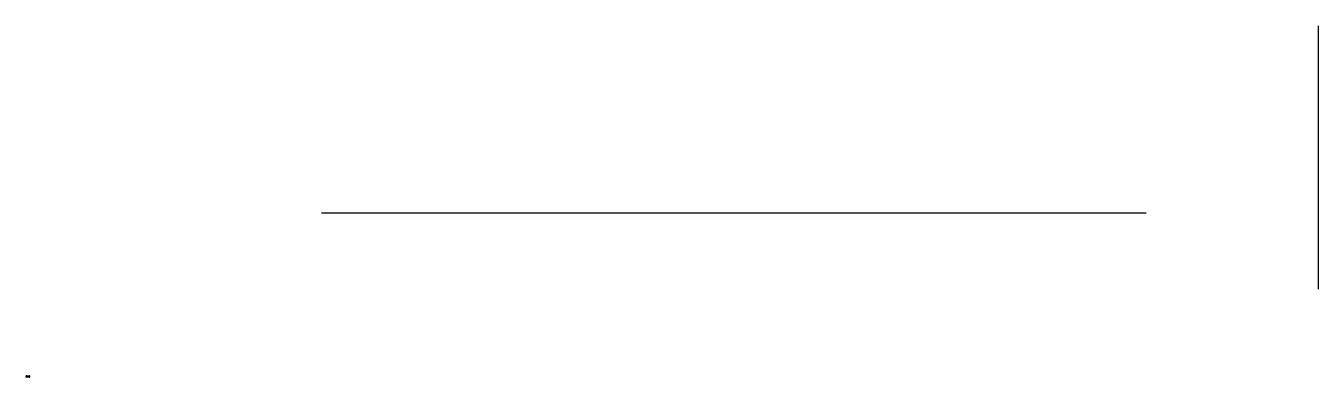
# Model space of a CAD drawing. Extents: x 74 to 32789, y 66 to 8961.
import ezdxf

# ---------------------------------------------------------------- set-up
doc = ezdxf.new("R2010")
doc.units = 0

msp = doc.modelspace()

# ---------------------------------------------------------------- linework, layer by layer
at = {"layer": 'Layer 1'}
for p, q in [((32788.8, 8960.83), (32788.8, 2297.57)), ((32788.8, 8960.83), (32788.8, 2297.57)), ((32788.8, 8960.83), (32788.8, 2297.57)), ((28431, 4219.78), (7561.01, 4219.78)), ((28431, 4219.78), (7561.01, 4219.78)), ((28431, 4219.78), (7561.01, 4219.78)), ((74.508007, 95.441027), (74.42165, 95.00685)), ((74.508007, 95.441027), (74.42165, 95.00685)), ((74.508007, 95.441027), (74.42165, 95.00685)), ((74.4218, 87.8801), (74.4218, 95.0063)), ((74.4218, 87.8801), (74.4218, 95.0063)), ((74.4218, 87.8801), (74.4218, 95.0063)), ((74.4218, 87.8801), (78.4154, 87.8801)), ((74.4218, 87.8801), (78.4154, 87.8801)), ((74.4218, 87.8801), (78.4154, 87.8801)), ((74.753946, 95.809104), (74.508007, 95.441027)), ((74.753946, 95.809104), (74.508007, 95.441027)), ((74.753946, 95.809104), (74.508007, 95.441027)), ((75.122023, 96.055043), (74.753946, 95.809104)), ((75.122023, 96.055043), (74.753946, 95.809104)), ((75.122023, 96.055043), (74.753946, 95.809104)), ((75.5562, 96.1414), (75.122023, 96.055043)), ((75.5562, 96.1414), (75.122023, 96.055043)), ((75.5562, 96.1414), (75.122023, 96.055043)), ((101.627, 96.141), (75.5566, 96.141)), ((101.627, 96.141), (75.5566, 96.141)), ((101.627, 96.141), (75.5566, 96.141)), ((76.3633, 66.8044), (76.449676, 66.370227)), ((76.3633, 66.8044), (76.449676, 66.370227)), ((76.3633, 66.8044), (76.449676, 66.370227)), ((76.3637, 85.9074), (76.3637, 66.8042)), ((80.3573, 85.9074), (76.3637, 85.9074)), ((76.3637, 85.9074), (76.3637, 66.8042)), ((80.3573, 85.9074), (76.3637, 85.9074)), ((76.3637, 85.9074), (76.3637, 66.8042)), ((80.3573, 85.9074), (76.3637, 85.9074)), ((76.449676, 66.370227), (76.695631, 66.002161)), ((76.449676, 66.370227), (76.695631, 66.002161)), ((76.449676, 66.370227), (76.695631, 66.002161)), ((76.695631, 66.002161), (77.06372, 65.756238)), ((76.695631, 66.002161), (77.06372, 65.756238)), ((76.695631, 66.002161), (77.06372, 65.756238)), ((77.06372, 65.756238), (77.4979, 65.6699)), ((77.06372, 65.756238), (77.4979, 65.6699)), ((77.06372, 65.756238), (77.4979, 65.6699)), ((103.578, 65.6694), (77.4985, 65.6694)), ((103.578, 65.6694), (77.4985, 65.6694)), ((103.578, 65.6694), (77.4985, 65.6694)), ((101.627, 92.8106), (78.4154, 92.8106)), ((78.4154, 87.8801), (78.4154, 92.8106)), ((101.627, 92.8106), (78.4154, 92.8106)), ((78.4154, 87.8801), (78.4154, 92.8106)), ((101.627, 92.8106), (78.4154, 92.8106)), ((78.4154, 87.8801), (78.4154, 92.8106)), ((80.3573, 68.9884), (80.3573, 85.9074)), ((80.3573, 68.9884), (80.3573, 85.9074)), ((80.3573, 68.9884), (80.3573, 85.9074)), ((103.578, 68.9884), (80.3573, 68.9884)), ((103.578, 68.9884), (80.3573, 68.9884)), ((103.578, 68.9884), (80.3573, 68.9884)), ((101.627, 96.141), (101.627, 92.8106)), ((101.627, 96.141), (101.627, 92.8106)), ((101.627, 96.141), (101.627, 92.8106)), ((103.473, 70.5518), (103.473, 73.8708)), ((103.473, 70.5518), (103.473, 73.8708)), ((103.473, 70.5518), (103.473, 73.8708)), ((103.473, 70.5518), (156.483, 70.5518)), ((103.473, 70.5518), (156.483, 70.5518)), ((103.473, 70.5518), (156.483, 70.5518)), ((103.578, 68.9884), (103.578, 65.6694)), ((103.578, 68.9884), (103.578, 65.6694)), ((103.578, 68.9884), (103.578, 65.6694)), ((145.581, 94.2106), (103.612, 94.2106)), ((103.612, 90.8801), (103.612, 94.2106)), ((145.581, 94.2106), (103.612, 94.2106)), ((103.612, 90.8801), (103.612, 94.2106)), ((145.581, 94.2106), (103.612, 94.2106)), ((103.612, 90.8801), (103.612, 94.2106)), ((103.612, 90.8801), (145.581, 90.8801)), ((103.612, 90.8801), (145.581, 90.8801)), ((103.612, 90.8801), (145.581, 90.8801)), ((145.581, 94.2106), (145.581, 90.8801)), ((145.581, 94.2106), (145.581, 90.8801)), ((145.581, 94.2106), (145.581, 90.8801)), ((151.129, 96.6464), (170.117, 96.6464)), ((151.129, 93.3159), (151.129, 96.6464)), ((151.129, 96.6464), (170.117, 96.6464)), ((151.129, 93.3159), (151.129, 96.6464)), ((151.129, 96.6464), (170.117, 96.6464)), ((151.129, 93.3159), (151.129, 96.6464)), ((167.204, 93.3159), (151.129, 93.3159)), ((167.204, 93.3159), (151.129, 93.3159)), ((167.204, 93.3159), (151.129, 93.3159)), ((156.483, 73.8708), (156.483, 70.5518)), ((156.483, 73.8708), (156.483, 70.5518)), ((156.483, 73.8708), (156.483, 70.5518)), ((156.672, 65.6694), (156.672, 68.9884)), ((167.552, 68.9884), (156.672, 68.9884)), ((156.672, 65.6694), (156.672, 68.9884)), ((167.552, 68.9884), (156.672, 68.9884)), ((156.672, 65.6694), (156.672, 68.9884)), ((167.552, 68.9884), (156.672, 68.9884)), ((156.672, 65.6694), (170.465, 65.6694)), ((156.672, 65.6694), (170.465, 65.6694)), ((156.672, 65.6694), (170.465, 65.6694)), ((167.204, 88.3912), (167.204, 93.3159)), ((167.204, 88.3912), (167.204, 93.3159)), ((167.204, 88.3912), (167.204, 93.3159)), ((167.204, 88.3912), (171.252, 88.3912)), ((167.204, 88.3912), (171.252, 88.3912)), ((167.204, 88.3912), (171.252, 88.3912)), ((171.599, 85.9131), (167.552, 85.9131)), ((171.599, 85.9131), (167.552, 85.9131)), ((171.599, 85.9131), (167.552, 85.9131)), ((170.551481, 96.560353), (170.11724, 96.64665)), ((170.551481, 96.560353), (170.11724, 96.64665)), ((170.551481, 96.560353), (170.11724, 96.64665)), ((170.465, 65.6699), (170.899239, 65.756196)), ((170.465, 65.6699), (170.899239, 65.756196)), ((170.465, 65.6699), (170.899239, 65.756196)), ((170.91963, 96.314428), (170.551481, 96.560353)), ((170.91963, 96.314428), (170.551481, 96.560353)), ((170.91963, 96.314428), (170.551481, 96.560353)), ((170.899239, 65.756196), (171.267386, 66.002118)), ((170.899239, 65.756196), (171.267386, 66.002118)), ((170.899239, 65.756196), (171.267386, 66.002118)), ((171.165623, 95.946325), (170.91963, 96.314428)), ((171.165623, 95.946325), (170.91963, 96.314428)), ((171.165623, 95.946325), (170.91963, 96.314428)), ((171.252, 95.5121), (171.165623, 95.946325)), ((171.252, 95.5121), (171.165623, 95.946325)), ((171.252, 95.5121), (171.165623, 95.946325)), ((171.252, 88.3912), (171.252, 95.5116)), ((171.252, 88.3912), (171.252, 95.5116)), ((171.252, 88.3912), (171.252, 95.5116)), ((171.267386, 66.002118), (171.51338, 66.370218)), ((171.267386, 66.002118), (171.51338, 66.370218)), ((171.267386, 66.002118), (171.51338, 66.370218)), ((171.51338, 66.370218), (171.59976, 66.80444)), ((171.51338, 66.370218), (171.59976, 66.80444)), ((171.51338, 66.370218), (171.59976, 66.80444)), ((171.599, 66.8042), (171.599, 85.9131)), ((171.599, 66.8042), (171.599, 85.9131)), ((171.599, 66.8042), (171.599, 85.9131))]:
    msp.add_line(p, q, dxfattribs=at)

doc.saveas('drawing.dxf')
